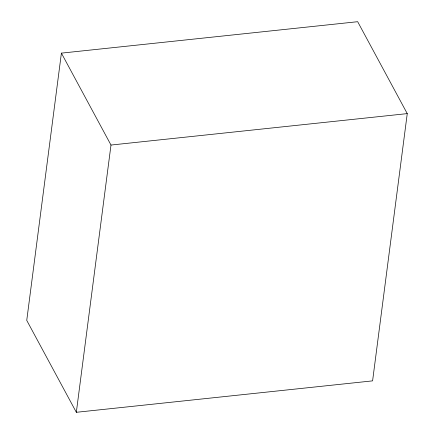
<?xml version="1.0" encoding="UTF-8"?>
<svg xmlns="http://www.w3.org/2000/svg" width="434" height="434" viewBox="0 0 434 434"><rect width="100%" height="100%" fill="white"/><g stroke="black" fill="none" stroke-linecap="round" stroke-linejoin="round"><path stroke-width="0.65" d="M61.406 53.132L26.745 320.384L76.33 412.3L372.594 380.868L407.255 113.616L357.67 21.7L61.406 53.132L110.99 145.048L76.33 412.3M110.99 145.048L407.255 113.616"/></g></svg>
